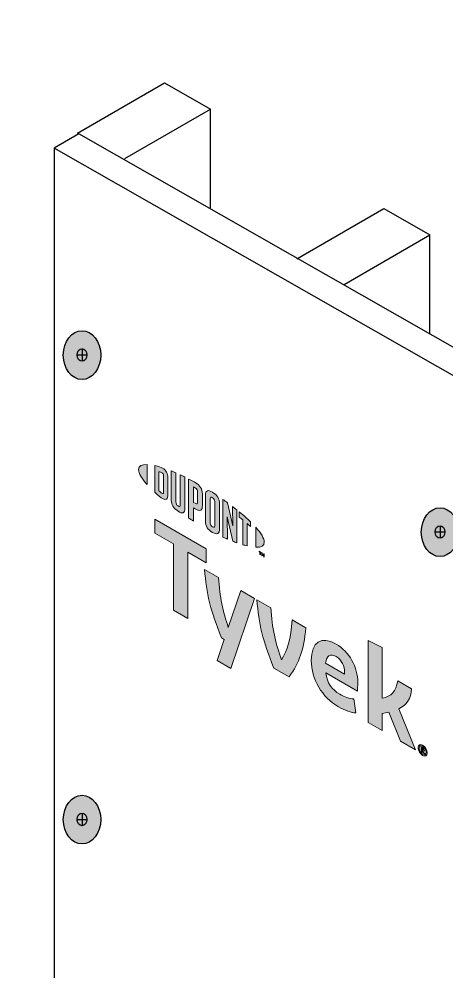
# Model space of a CAD drawing. Header units: inches. Extents: x -20.7 to 76.3, y -55.2 to 19.1.
# Drawn here: x -5.813 to -4.649, y 9.586 to 12.18 of the extents above; entities that cross this region are included whole.
import ezdxf

# ---------------------------------------------------------------- set-up
doc = ezdxf.new("R2010")
doc.units = ezdxf.units.IN
doc.header["$MEASUREMENT"] = 0
for name, color, linetype, lineweight in [('G-ANNO-TTLB', 7, 'Continuous', 0), ('LOGOS', 7, 'Continuous', 0), ('TYVEK', 7, 'Continuous', 0)]:
    doc.layers.add(name, color=color, linetype=linetype, lineweight=lineweight)

# ---------------------------------------------------------------- blocks, each defined once
blk = doc.blocks.new('Block_598')
at = {"layer": 'LOGOS', "true_color": 0x848484, "transparency": 33554687}
h = blk.add_hatch(color=252, dxfattribs=at)
h.dxf.hatch_style = 2
edge = h.paths.add_edge_path()
edge.add_spline(control_points=[(-5.4881, 10.9535), (-5.4881, 10.9435), (-5.4796, 10.9292), (-5.4648, 10.9126), (-5.4648, 10.9126), (-5.4648, 10.9673), (-5.4648, 10.9673), (-5.4796, 10.9679), (-5.4881, 10.9634), (-5.4881, 10.9535)], knot_values=[0, 0, 0, 0, 1, 1, 1, 2, 2, 2, 3, 3, 3, 3], degree=3, periodic=0)
h = blk.add_hatch(color=252, dxfattribs=at)
h.dxf.hatch_style = 2
edge = h.paths.add_edge_path()
edge.add_spline(control_points=[(-5.4203, 10.892), (-5.4203, 10.8878), (-5.4225, 10.8876), (-5.4251, 10.8892), (-5.4271, 10.8903), (-5.4303, 10.893), (-5.4329, 10.8953), (-5.4329, 10.8953), (-5.4329, 10.9477), (-5.4329, 10.9477), (-5.4303, 10.947), (-5.4271, 10.946), (-5.4251, 10.9448), (-5.4225, 10.9433), (-5.4203, 10.9406), (-5.4203, 10.9364), (-5.4203, 10.9364), (-5.4203, 10.892), (-5.4203, 10.892)], knot_values=[0, 0, 0, 0, 1, 1, 1, 2, 2, 2, 3, 3, 3, 4, 4, 4, 5, 5, 5, 6, 6, 6, 6], degree=3, periodic=0)
edge = h.paths.add_edge_path()
edge.add_spline(control_points=[(-5.4234, 10.9575), (-5.4275, 10.9599), (-5.4335, 10.9619), (-5.4443, 10.9643), (-5.4443, 10.9643), (-5.4443, 10.8918), (-5.4443, 10.8918), (-5.4348, 10.883), (-5.4275, 10.8769), (-5.4234, 10.8745), (-5.4138, 10.869), (-5.4085, 10.8726), (-5.4085, 10.8833), (-5.4085, 10.8833), (-5.4085, 10.9315), (-5.4085, 10.9315), (-5.4085, 10.9422), (-5.4138, 10.952), (-5.4234, 10.9575)], knot_values=[0, 0, 0, 0, 1, 1, 1, 2, 2, 2, 3, 3, 3, 4, 4, 4, 5, 5, 5, 6, 6, 6, 6], degree=3, periodic=0)
h = blk.add_hatch(color=252, dxfattribs=at)
h.dxf.hatch_style = 2
edge = h.paths.add_edge_path()
edge.add_spline(control_points=[(-5.3752, 10.8575), (-5.3752, 10.8533), (-5.3765, 10.8513), (-5.381, 10.8546), (-5.3855, 10.8578), (-5.3867, 10.8607), (-5.3867, 10.8657), (-5.3867, 10.8657), (-5.3867, 10.9446), (-5.3867, 10.9446), (-5.3897, 10.946), (-5.3964, 10.9488), (-5.3992, 10.95), (-5.3992, 10.95), (-5.3992, 10.8701), (-5.3992, 10.8701), (-5.3992, 10.8573), (-5.3938, 10.8492), (-5.381, 10.8402), (-5.3694, 10.8319), (-5.3622, 10.8345), (-5.3622, 10.8487), (-5.3622, 10.8487), (-5.3622, 10.9331), (-5.3622, 10.9331), (-5.3646, 10.9343), (-5.3726, 10.9382), (-5.3752, 10.9394), (-5.3752, 10.9394), (-5.3752, 10.8575), (-5.3752, 10.8575)], knot_values=[0, 0, 0, 0, 1, 1, 1, 2, 2, 2, 3, 3, 3, 4, 4, 4, 5, 5, 5, 6, 6, 6, 7, 7, 7, 8, 8, 8, 9, 9, 9, 10, 10, 10, 10], degree=3, periodic=0)
h = blk.add_hatch(color=252, dxfattribs=at)
h.dxf.hatch_style = 2
edge = h.paths.add_edge_path()
edge.add_spline(control_points=[(-5.3277, 10.8647), (-5.3277, 10.8602), (-5.3291, 10.8587), (-5.3344, 10.8617), (-5.3344, 10.8617), (-5.339, 10.8643), (-5.339, 10.8643), (-5.339, 10.8643), (-5.339, 10.9063), (-5.339, 10.9063), (-5.337, 10.9052), (-5.3359, 10.9046), (-5.3346, 10.9039), (-5.3289, 10.9006), (-5.3277, 10.8974), (-5.3277, 10.8928), (-5.3277, 10.8928), (-5.3277, 10.8647), (-5.3277, 10.8647)], knot_values=[0, 0, 0, 0, 1, 1, 1, 2, 2, 2, 3, 3, 3, 4, 4, 4, 5, 5, 5, 6, 6, 6, 6], degree=3, periodic=0)
edge = h.paths.add_edge_path()
edge.add_spline(control_points=[(-5.3339, 10.9183), (-5.3362, 10.9196), (-5.3444, 10.9241), (-5.352, 10.9279), (-5.352, 10.9279), (-5.352, 10.8216), (-5.352, 10.8216), (-5.3494, 10.82), (-5.3427, 10.8157), (-5.339, 10.8134), (-5.339, 10.8134), (-5.339, 10.8495), (-5.339, 10.8495), (-5.339, 10.8495), (-5.3339, 10.8466), (-5.3339, 10.8466), (-5.3202, 10.8388), (-5.3146, 10.8425), (-5.3146, 10.856), (-5.3146, 10.856), (-5.3146, 10.8873), (-5.3146, 10.8873), (-5.3146, 10.9006), (-5.3209, 10.9108), (-5.3339, 10.9183)], knot_values=[0, 0, 0, 0, 1, 1, 1, 2, 2, 2, 3, 3, 3, 4, 4, 4, 5, 5, 5, 6, 6, 6, 7, 7, 7, 8, 8, 8, 8], degree=3, periodic=0)
h = blk.add_hatch(color=252, dxfattribs=at)
h.dxf.hatch_style = 2
edge = h.paths.add_edge_path()
edge.add_spline(control_points=[(-5.2812, 10.8007), (-5.2812, 10.7965), (-5.2824, 10.7951), (-5.287, 10.7976), (-5.2918, 10.8002), (-5.2931, 10.8032), (-5.2931, 10.8076), (-5.2931, 10.8076), (-5.2931, 10.8739), (-5.2931, 10.8739), (-5.2931, 10.8782), (-5.2918, 10.8799), (-5.287, 10.877), (-5.2824, 10.8742), (-5.2812, 10.8712), (-5.2812, 10.867), (-5.2812, 10.867), (-5.2812, 10.8007), (-5.2812, 10.8007)], knot_values=[0, 0, 0, 0, 1, 1, 1, 2, 2, 2, 3, 3, 3, 4, 4, 4, 5, 5, 5, 6, 6, 6, 6], degree=3, periodic=0)
edge = h.paths.add_edge_path()
edge.add_spline(control_points=[(-5.287, 10.8918), (-5.2991, 10.8995), (-5.3063, 10.8975), (-5.3063, 10.8835), (-5.3063, 10.8835), (-5.3063, 10.814), (-5.3063, 10.814), (-5.3063, 10.7992), (-5.2998, 10.7894), (-5.287, 10.7827), (-5.2745, 10.7761), (-5.268, 10.7778), (-5.268, 10.7935), (-5.268, 10.7935), (-5.268, 10.8598), (-5.268, 10.8598), (-5.268, 10.8748), (-5.2739, 10.8836), (-5.287, 10.8918)], knot_values=[0, 0, 0, 0, 1, 1, 1, 2, 2, 2, 3, 3, 3, 4, 4, 4, 5, 5, 5, 6, 6, 6, 6], degree=3, periodic=0)
h = blk.add_hatch(color=252, dxfattribs=at)
h.dxf.hatch_style = 2
edge = h.paths.add_edge_path()
edge.add_spline(control_points=[(-5.2319, 10.8008), (-5.2319, 10.8008), (-5.2463, 10.8632), (-5.2463, 10.8632), (-5.2503, 10.866), (-5.255, 10.8694), (-5.2587, 10.8719), (-5.2587, 10.8719), (-5.2587, 10.7699), (-5.2587, 10.7699), (-5.2561, 10.7687), (-5.2495, 10.7657), (-5.2461, 10.7643), (-5.2461, 10.7643), (-5.2472, 10.825), (-5.2472, 10.825), (-5.2472, 10.825), (-5.2319, 10.7584), (-5.2319, 10.7584), (-5.2286, 10.7571), (-5.2239, 10.7553), (-5.2208, 10.7542), (-5.2208, 10.7542), (-5.2208, 10.8438), (-5.2208, 10.8438), (-5.224, 10.8464), (-5.2299, 10.851), (-5.2328, 10.8532), (-5.2328, 10.8532), (-5.2319, 10.8008), (-5.2319, 10.8008)], knot_values=[0, 0, 0, 0, 1, 1, 1, 2, 2, 2, 3, 3, 3, 4, 4, 4, 5, 5, 5, 6, 6, 6, 7, 7, 7, 8, 8, 8, 9, 9, 9, 10, 10, 10, 10], degree=3, periodic=0)
h = blk.add_hatch(color=252, dxfattribs=at)
h.dxf.hatch_style = 2
edge = h.paths.add_edge_path()
edge.add_spline(control_points=[(-5.2143, 10.8244), (-5.2111, 10.8219), (-5.2079, 10.8193), (-5.2048, 10.8168), (-5.2048, 10.8168), (-5.2048, 10.7489), (-5.2048, 10.7489), (-5.202, 10.7481), (-5.1967, 10.7466), (-5.1931, 10.7458), (-5.1931, 10.7458), (-5.1931, 10.8068), (-5.1931, 10.8068), (-5.1898, 10.8039), (-5.1866, 10.801), (-5.1836, 10.7984), (-5.1836, 10.7984), (-5.1836, 10.8115), (-5.1836, 10.8115), (-5.1929, 10.8205), (-5.2027, 10.8292), (-5.2143, 10.8386), (-5.2143, 10.8386), (-5.2143, 10.8244), (-5.2143, 10.8244)], knot_values=[0, 0, 0, 0, 1, 1, 1, 2, 2, 2, 3, 3, 3, 4, 4, 4, 5, 5, 5, 6, 6, 6, 7, 7, 7, 8, 8, 8, 8], degree=3, periodic=0)
h = blk.add_hatch(color=252, dxfattribs=at)
h.dxf.hatch_style = 2
edge = h.paths.add_edge_path()
edge.add_spline(control_points=[(-5.1463, 10.7562), (-5.1463, 10.7461), (-5.1548, 10.7417), (-5.1696, 10.7422), (-5.1696, 10.7422), (-5.1696, 10.7969), (-5.1696, 10.7969), (-5.1548, 10.7804), (-5.1463, 10.7661), (-5.1463, 10.7562)], knot_values=[0, 0, 0, 0, 1, 1, 1, 2, 2, 2, 3, 3, 3, 3], degree=3, periodic=0)
h = blk.add_hatch(color=252, dxfattribs=at)
h.dxf.hatch_style = 2
edge = h.paths.add_edge_path()
edge.add_spline(control_points=[(-5.1533, 10.7272), (-5.1533, 10.7272), (-5.1518, 10.7264), (-5.1518, 10.7264), (-5.1518, 10.7264), (-5.1498, 10.7215), (-5.1498, 10.7215), (-5.1498, 10.7215), (-5.1477, 10.724), (-5.1477, 10.724), (-5.1477, 10.724), (-5.1463, 10.7232), (-5.1463, 10.7232), (-5.1463, 10.7232), (-5.1463, 10.7153), (-5.1463, 10.7153), (-5.1463, 10.7153), (-5.1476, 10.7161), (-5.1476, 10.7161), (-5.1476, 10.7161), (-5.1476, 10.7217), (-5.1476, 10.7217), (-5.1476, 10.7217), (-5.1497, 10.7191), (-5.1497, 10.7191), (-5.1497, 10.7191), (-5.1499, 10.7192), (-5.1499, 10.7192), (-5.1499, 10.7192), (-5.152, 10.7242), (-5.152, 10.7242), (-5.152, 10.7242), (-5.152, 10.7186), (-5.152, 10.7186), (-5.152, 10.7186), (-5.1533, 10.7193), (-5.1533, 10.7193), (-5.1533, 10.7193), (-5.1533, 10.7272), (-5.1533, 10.7272)], knot_values=[0, 0, 0, 0, 1, 1, 1, 2, 2, 2, 3, 3, 3, 4, 4, 4, 5, 5, 5, 6, 6, 6, 7, 7, 7, 8, 8, 8, 9, 9, 9, 10, 10, 10, 11, 11, 11, 12, 12, 12, 13, 13, 13, 13], degree=3, periodic=0)
edge = h.paths.add_edge_path()
edge.add_spline(control_points=[(-5.1582, 10.7287), (-5.1582, 10.7287), (-5.1603, 10.7299), (-5.1603, 10.7299), (-5.1603, 10.7299), (-5.1603, 10.7313), (-5.1603, 10.7313), (-5.1603, 10.7313), (-5.1547, 10.7281), (-5.1547, 10.7281), (-5.1547, 10.7281), (-5.1547, 10.7267), (-5.1547, 10.7267), (-5.1547, 10.7267), (-5.1568, 10.7279), (-5.1568, 10.7279), (-5.1568, 10.7279), (-5.1568, 10.7214), (-5.1568, 10.7214), (-5.1568, 10.7214), (-5.1582, 10.7222), (-5.1582, 10.7222), (-5.1582, 10.7222), (-5.1582, 10.7287), (-5.1582, 10.7287)], knot_values=[0, 0, 0, 0, 1, 1, 1, 2, 2, 2, 3, 3, 3, 4, 4, 4, 5, 5, 5, 6, 6, 6, 7, 7, 7, 8, 8, 8, 8], degree=3, periodic=0)
at = {"layer": 'LOGOS'}
for points, knots in [([(-5.4881, 10.9535), (-5.4881, 10.9435), (-5.4796, 10.9292), (-5.4648, 10.9126), (-5.4648, 10.9126), (-5.4648, 10.9673), (-5.4648, 10.9673), (-5.4796, 10.9679), (-5.4881, 10.9634), (-5.4881, 10.9535)], [0, 0, 0, 0, 1, 1, 1, 2, 2, 2, 3, 3, 3, 3]), ([(-5.4234, 10.9575), (-5.4275, 10.9599), (-5.4335, 10.9619), (-5.4443, 10.9643), (-5.4443, 10.9643), (-5.4443, 10.8918), (-5.4443, 10.8918), (-5.4348, 10.883), (-5.4275, 10.8769), (-5.4234, 10.8745), (-5.4138, 10.869), (-5.4085, 10.8726), (-5.4085, 10.8833), (-5.4085, 10.8833), (-5.4085, 10.9315), (-5.4085, 10.9315), (-5.4085, 10.9422), (-5.4138, 10.952), (-5.4234, 10.9575)], [0, 0, 0, 0, 1, 1, 1, 2, 2, 2, 3, 3, 3, 4, 4, 4, 5, 5, 5, 6, 6, 6, 6]), ([(-5.4203, 10.892), (-5.4203, 10.8878), (-5.4225, 10.8876), (-5.4251, 10.8892), (-5.4271, 10.8903), (-5.4303, 10.893), (-5.4329, 10.8953), (-5.4329, 10.8953), (-5.4329, 10.9477), (-5.4329, 10.9477), (-5.4303, 10.947), (-5.4271, 10.946), (-5.4251, 10.9448), (-5.4225, 10.9433), (-5.4203, 10.9406), (-5.4203, 10.9364), (-5.4203, 10.9364), (-5.4203, 10.892), (-5.4203, 10.892)], [0, 0, 0, 0, 1, 1, 1, 2, 2, 2, 3, 3, 3, 4, 4, 4, 5, 5, 5, 6, 6, 6, 6]), ([(-5.3752, 10.8575), (-5.3752, 10.8533), (-5.3765, 10.8513), (-5.381, 10.8546), (-5.3855, 10.8578), (-5.3867, 10.8607), (-5.3867, 10.8657), (-5.3867, 10.8657), (-5.3867, 10.9446), (-5.3867, 10.9446), (-5.3897, 10.946), (-5.3964, 10.9488), (-5.3992, 10.95), (-5.3992, 10.95), (-5.3992, 10.8701), (-5.3992, 10.8701), (-5.3992, 10.8573), (-5.3938, 10.8492), (-5.381, 10.8402), (-5.3694, 10.8319), (-5.3622, 10.8345), (-5.3622, 10.8487), (-5.3622, 10.8487), (-5.3622, 10.9331), (-5.3622, 10.9331), (-5.3646, 10.9343), (-5.3726, 10.9382), (-5.3752, 10.9394), (-5.3752, 10.9394), (-5.3752, 10.8575), (-5.3752, 10.8575)], [0, 0, 0, 0, 1, 1, 1, 2, 2, 2, 3, 3, 3, 4, 4, 4, 5, 5, 5, 6, 6, 6, 7, 7, 7, 8, 8, 8, 9, 9, 9, 10, 10, 10, 10]), ([(-5.3339, 10.9183), (-5.3362, 10.9196), (-5.3444, 10.9241), (-5.352, 10.9279), (-5.352, 10.9279), (-5.352, 10.8216), (-5.352, 10.8216), (-5.3494, 10.82), (-5.3427, 10.8157), (-5.339, 10.8134), (-5.339, 10.8134), (-5.339, 10.8495), (-5.339, 10.8495), (-5.339, 10.8495), (-5.3339, 10.8466), (-5.3339, 10.8466), (-5.3202, 10.8388), (-5.3146, 10.8425), (-5.3146, 10.856), (-5.3146, 10.856), (-5.3146, 10.8873), (-5.3146, 10.8873), (-5.3146, 10.9006), (-5.3209, 10.9108), (-5.3339, 10.9183)], [0, 0, 0, 0, 1, 1, 1, 2, 2, 2, 3, 3, 3, 4, 4, 4, 5, 5, 5, 6, 6, 6, 7, 7, 7, 8, 8, 8, 8]), ([(-5.3277, 10.8647), (-5.3277, 10.8602), (-5.3291, 10.8587), (-5.3344, 10.8617), (-5.3344, 10.8617), (-5.339, 10.8643), (-5.339, 10.8643), (-5.339, 10.8643), (-5.339, 10.9063), (-5.339, 10.9063), (-5.337, 10.9052), (-5.3359, 10.9046), (-5.3346, 10.9039), (-5.3289, 10.9006), (-5.3277, 10.8974), (-5.3277, 10.8928), (-5.3277, 10.8928), (-5.3277, 10.8647), (-5.3277, 10.8647)], [0, 0, 0, 0, 1, 1, 1, 2, 2, 2, 3, 3, 3, 4, 4, 4, 5, 5, 5, 6, 6, 6, 6]), ([(-5.287, 10.8918), (-5.2991, 10.8995), (-5.3063, 10.8975), (-5.3063, 10.8835), (-5.3063, 10.8835), (-5.3063, 10.814), (-5.3063, 10.814), (-5.3063, 10.7992), (-5.2998, 10.7894), (-5.287, 10.7827), (-5.2745, 10.7761), (-5.268, 10.7778), (-5.268, 10.7935), (-5.268, 10.7935), (-5.268, 10.8598), (-5.268, 10.8598), (-5.268, 10.8748), (-5.2739, 10.8836), (-5.287, 10.8918)], [0, 0, 0, 0, 1, 1, 1, 2, 2, 2, 3, 3, 3, 4, 4, 4, 5, 5, 5, 6, 6, 6, 6]), ([(-5.2812, 10.8007), (-5.2812, 10.7965), (-5.2824, 10.7951), (-5.287, 10.7976), (-5.2918, 10.8002), (-5.2931, 10.8032), (-5.2931, 10.8076), (-5.2931, 10.8076), (-5.2931, 10.8739), (-5.2931, 10.8739), (-5.2931, 10.8782), (-5.2918, 10.8799), (-5.287, 10.877), (-5.2824, 10.8742), (-5.2812, 10.8712), (-5.2812, 10.867), (-5.2812, 10.867), (-5.2812, 10.8007), (-5.2812, 10.8007)], [0, 0, 0, 0, 1, 1, 1, 2, 2, 2, 3, 3, 3, 4, 4, 4, 5, 5, 5, 6, 6, 6, 6]), ([(-5.2319, 10.8008), (-5.2319, 10.8008), (-5.2463, 10.8632), (-5.2463, 10.8632), (-5.2503, 10.866), (-5.255, 10.8694), (-5.2587, 10.8719), (-5.2587, 10.8719), (-5.2587, 10.7699), (-5.2587, 10.7699), (-5.2561, 10.7687), (-5.2495, 10.7657), (-5.2461, 10.7643), (-5.2461, 10.7643), (-5.2472, 10.825), (-5.2472, 10.825), (-5.2472, 10.825), (-5.2319, 10.7584), (-5.2319, 10.7584), (-5.2286, 10.7571), (-5.2239, 10.7553), (-5.2208, 10.7542), (-5.2208, 10.7542), (-5.2208, 10.8438), (-5.2208, 10.8438), (-5.224, 10.8464), (-5.2299, 10.851), (-5.2328, 10.8532), (-5.2328, 10.8532), (-5.2319, 10.8008), (-5.2319, 10.8008)], [0, 0, 0, 0, 1, 1, 1, 2, 2, 2, 3, 3, 3, 4, 4, 4, 5, 5, 5, 6, 6, 6, 7, 7, 7, 8, 8, 8, 9, 9, 9, 10, 10, 10, 10]), ([(-5.2143, 10.8244), (-5.2111, 10.8219), (-5.2079, 10.8193), (-5.2048, 10.8168), (-5.2048, 10.8168), (-5.2048, 10.7489), (-5.2048, 10.7489), (-5.202, 10.7481), (-5.1967, 10.7466), (-5.1931, 10.7458), (-5.1931, 10.7458), (-5.1931, 10.8068), (-5.1931, 10.8068), (-5.1898, 10.8039), (-5.1866, 10.801), (-5.1836, 10.7984), (-5.1836, 10.7984), (-5.1836, 10.8115), (-5.1836, 10.8115), (-5.1929, 10.8205), (-5.2027, 10.8292), (-5.2143, 10.8386), (-5.2143, 10.8386), (-5.2143, 10.8244), (-5.2143, 10.8244)], [0, 0, 0, 0, 1, 1, 1, 2, 2, 2, 3, 3, 3, 4, 4, 4, 5, 5, 5, 6, 6, 6, 7, 7, 7, 8, 8, 8, 8]), ([(-5.1463, 10.7562), (-5.1463, 10.7461), (-5.1548, 10.7417), (-5.1696, 10.7422), (-5.1696, 10.7422), (-5.1696, 10.7969), (-5.1696, 10.7969), (-5.1548, 10.7804), (-5.1463, 10.7661), (-5.1463, 10.7562)], [0, 0, 0, 0, 1, 1, 1, 2, 2, 2, 3, 3, 3, 3]), ([(-5.1582, 10.7287), (-5.1582, 10.7287), (-5.1603, 10.7299), (-5.1603, 10.7299), (-5.1603, 10.7299), (-5.1603, 10.7313), (-5.1603, 10.7313), (-5.1603, 10.7313), (-5.1547, 10.7281), (-5.1547, 10.7281), (-5.1547, 10.7281), (-5.1547, 10.7267), (-5.1547, 10.7267), (-5.1547, 10.7267), (-5.1568, 10.7279), (-5.1568, 10.7279), (-5.1568, 10.7279), (-5.1568, 10.7214), (-5.1568, 10.7214), (-5.1568, 10.7214), (-5.1582, 10.7222), (-5.1582, 10.7222), (-5.1582, 10.7222), (-5.1582, 10.7287), (-5.1582, 10.7287)], [0, 0, 0, 0, 1, 1, 1, 2, 2, 2, 3, 3, 3, 4, 4, 4, 5, 5, 5, 6, 6, 6, 7, 7, 7, 8, 8, 8, 8]), ([(-5.1533, 10.7272), (-5.1533, 10.7272), (-5.1518, 10.7264), (-5.1518, 10.7264), (-5.1518, 10.7264), (-5.1498, 10.7215), (-5.1498, 10.7215), (-5.1498, 10.7215), (-5.1477, 10.724), (-5.1477, 10.724), (-5.1477, 10.724), (-5.1463, 10.7232), (-5.1463, 10.7232), (-5.1463, 10.7232), (-5.1463, 10.7153), (-5.1463, 10.7153), (-5.1463, 10.7153), (-5.1476, 10.7161), (-5.1476, 10.7161), (-5.1476, 10.7161), (-5.1476, 10.7217), (-5.1476, 10.7217), (-5.1476, 10.7217), (-5.1497, 10.7191), (-5.1497, 10.7191), (-5.1497, 10.7191), (-5.1499, 10.7192), (-5.1499, 10.7192), (-5.1499, 10.7192), (-5.152, 10.7242), (-5.152, 10.7242), (-5.152, 10.7242), (-5.152, 10.7186), (-5.152, 10.7186), (-5.152, 10.7186), (-5.1533, 10.7193), (-5.1533, 10.7193), (-5.1533, 10.7193), (-5.1533, 10.7272), (-5.1533, 10.7272)], [0, 0, 0, 0, 1, 1, 1, 2, 2, 2, 3, 3, 3, 4, 4, 4, 5, 5, 5, 6, 6, 6, 7, 7, 7, 8, 8, 8, 9, 9, 9, 10, 10, 10, 11, 11, 11, 12, 12, 12, 13, 13, 13, 13])]:
    blk.add_open_spline(points, degree=3, knots=knots, dxfattribs=at)
blk = doc.blocks.new('Block_602')
at = {"layer": 'LOGOS', "true_color": 0x848484, "transparency": 33554687}
h = blk.add_hatch(color=252, dxfattribs=at)
h.dxf.hatch_style = 2
h.paths.add_polyline_path([(-5.304, 10.7377), (-5.4443, 10.8187), (-5.4443, 10.7806), (-5.3936, 10.7514), (-5.3936, 10.5709), (-5.3546, 10.5484), (-5.3546, 10.7289), (-5.304, 10.6996)])
h = blk.add_hatch(color=252, dxfattribs=at)
h.dxf.hatch_style = 2
edge = h.paths.add_edge_path()
edge.add_spline(control_points=[(-5.0708, 10.5441), (-5.0732, 10.4921), (-5.0836, 10.4619), (-5.0996, 10.4358), (-5.1152, 10.4801), (-5.1253, 10.5221), (-5.1283, 10.5773), (-5.1283, 10.5773), (-5.1661, 10.5991), (-5.1661, 10.5991), (-5.162, 10.534), (-5.1498, 10.4866), (-5.1204, 10.4131), (-5.1204, 10.4131), (-5.0787, 10.3891), (-5.0787, 10.3891), (-5.0503, 10.4292), (-5.0386, 10.4628), (-5.0332, 10.5224), (-5.0332, 10.5224), (-5.0708, 10.5441), (-5.0708, 10.5441)], knot_values=[0, 0, 0, 0, 1, 1, 1, 2, 2, 2, 3, 3, 3, 4, 4, 4, 5, 5, 5, 6, 6, 6, 7, 7, 7, 7], degree=3, periodic=0)
h = blk.add_hatch(color=252, dxfattribs=at)
h.dxf.hatch_style = 2
edge = h.paths.add_edge_path()
edge.add_spline(control_points=[(-4.9795, 10.4268), (-4.9795, 10.4268), (-4.9278, 10.3969), (-4.9278, 10.3969), (-4.9278, 10.3969), (-4.9278, 10.4006), (-4.9278, 10.4006), (-4.9278, 10.4181), (-4.9359, 10.4356), (-4.9509, 10.4443), (-4.9667, 10.4534), (-4.9771, 10.4466), (-4.9795, 10.4268)], knot_values=[0, 0, 0, 0, 1, 1, 1, 2, 2, 2, 3, 3, 3, 4, 4, 4, 4], degree=3, periodic=0)
edge = h.paths.add_edge_path()
edge.add_spline(control_points=[(-4.897, 10.291), (-4.909, 10.2917), (-4.9267, 10.2976), (-4.9447, 10.308), (-4.9885, 10.3333), (-5.0185, 10.3824), (-5.0185, 10.4343), (-5.0185, 10.4839), (-4.991, 10.5018), (-4.9509, 10.4786), (-4.9152, 10.458), (-4.8918, 10.4155), (-4.8918, 10.3736), (-4.8918, 10.3643), (-4.8924, 10.3564), (-4.8929, 10.3505), (-4.8929, 10.3505), (-4.979, 10.4002), (-4.979, 10.4002), (-4.9754, 10.3732), (-4.9626, 10.3546), (-4.9408, 10.342), (-4.9275, 10.3343), (-4.9147, 10.3303), (-4.903, 10.3292), (-4.903, 10.3292), (-4.897, 10.291), (-4.897, 10.291)], knot_values=[0, 0, 0, 0, 1, 1, 1, 2, 2, 2, 3, 3, 3, 4, 4, 4, 5, 5, 5, 6, 6, 6, 7, 7, 7, 8, 8, 8, 9, 9, 9, 9], degree=3, periodic=0)
h = blk.add_hatch(color=252, dxfattribs=at)
h.dxf.hatch_style = 2
edge = h.paths.add_edge_path()
edge.add_spline(control_points=[(-4.7804, 10.3021), (-4.7804, 10.3021), (-4.7352, 10.1908), (-4.7352, 10.1908), (-4.7352, 10.1908), (-4.776, 10.2143), (-4.776, 10.2143), (-4.776, 10.2143), (-4.8074, 10.2933), (-4.8074, 10.2933), (-4.8131, 10.2919), (-4.8191, 10.2907), (-4.8256, 10.2898), (-4.8256, 10.2898), (-4.8256, 10.243), (-4.8256, 10.243), (-4.8256, 10.243), (-4.8632, 10.2647), (-4.8632, 10.2647), (-4.8632, 10.2647), (-4.8632, 10.4886), (-4.8632, 10.4886), (-4.8632, 10.4886), (-4.8256, 10.4691), (-4.8256, 10.4691), (-4.8256, 10.4691), (-4.8256, 10.3313), (-4.8256, 10.3313), (-4.8, 10.3356), (-4.7875, 10.3502), (-4.7831, 10.378), (-4.7831, 10.378), (-4.7458, 10.3565), (-4.7458, 10.3565), (-4.7466, 10.3301), (-4.7586, 10.313), (-4.7804, 10.3021)], knot_values=[0, 0, 0, 0, 1, 1, 1, 2, 2, 2, 3, 3, 3, 4, 4, 4, 5, 5, 5, 6, 6, 6, 7, 7, 7, 8, 8, 8, 9, 9, 9, 10, 10, 10, 11, 11, 11, 12, 12, 12, 12], degree=3, periodic=0)
at = {"layer": 'LOGOS'}
blk.add_lwpolyline([(-5.304, 10.7377), (-5.4443, 10.8187), (-5.4443, 10.7806), (-5.3936, 10.7514), (-5.3936, 10.5709), (-5.3546, 10.5484), (-5.3546, 10.7289), (-5.304, 10.6996)], close=True, dxfattribs=at)
for points, knots in [([(-5.0708, 10.5441), (-5.0732, 10.4921), (-5.0836, 10.4619), (-5.0996, 10.4358), (-5.1152, 10.4801), (-5.1253, 10.5221), (-5.1283, 10.5773), (-5.1283, 10.5773), (-5.1661, 10.5991), (-5.1661, 10.5991), (-5.162, 10.534), (-5.1498, 10.4866), (-5.1204, 10.4131), (-5.1204, 10.4131), (-5.0787, 10.3891), (-5.0787, 10.3891), (-5.0503, 10.4292), (-5.0386, 10.4628), (-5.0332, 10.5224), (-5.0332, 10.5224), (-5.0708, 10.5441), (-5.0708, 10.5441)], [0, 0, 0, 0, 1, 1, 1, 2, 2, 2, 3, 3, 3, 4, 4, 4, 5, 5, 5, 6, 6, 6, 7, 7, 7, 7]), ([(-4.897, 10.291), (-4.909, 10.2917), (-4.9267, 10.2976), (-4.9447, 10.308), (-4.9885, 10.3333), (-5.0185, 10.3824), (-5.0185, 10.4343), (-5.0185, 10.4839), (-4.991, 10.5018), (-4.9509, 10.4786), (-4.9152, 10.458), (-4.8918, 10.4155), (-4.8918, 10.3736), (-4.8918, 10.3643), (-4.8924, 10.3564), (-4.8929, 10.3505), (-4.8929, 10.3505), (-4.979, 10.4002), (-4.979, 10.4002), (-4.9754, 10.3732), (-4.9626, 10.3546), (-4.9408, 10.342), (-4.9275, 10.3343), (-4.9147, 10.3303), (-4.903, 10.3292), (-4.903, 10.3292), (-4.897, 10.291), (-4.897, 10.291)], [0, 0, 0, 0, 1, 1, 1, 2, 2, 2, 3, 3, 3, 4, 4, 4, 5, 5, 5, 6, 6, 6, 7, 7, 7, 8, 8, 8, 9, 9, 9, 9]), ([(-4.7804, 10.3021), (-4.7804, 10.3021), (-4.7352, 10.1908), (-4.7352, 10.1908), (-4.7352, 10.1908), (-4.776, 10.2143), (-4.776, 10.2143), (-4.776, 10.2143), (-4.8074, 10.2933), (-4.8074, 10.2933), (-4.8131, 10.2919), (-4.8191, 10.2907), (-4.8256, 10.2898), (-4.8256, 10.2898), (-4.8256, 10.243), (-4.8256, 10.243), (-4.8256, 10.243), (-4.8632, 10.2647), (-4.8632, 10.2647), (-4.8632, 10.2647), (-4.8632, 10.4886), (-4.8632, 10.4886), (-4.8632, 10.4886), (-4.8256, 10.4691), (-4.8256, 10.4691), (-4.8256, 10.4691), (-4.8256, 10.3313), (-4.8256, 10.3313), (-4.8, 10.3356), (-4.7875, 10.3502), (-4.7831, 10.378), (-4.7831, 10.378), (-4.7458, 10.3565), (-4.7458, 10.3565), (-4.7466, 10.3301), (-4.7586, 10.313), (-4.7804, 10.3021)], [0, 0, 0, 0, 1, 1, 1, 2, 2, 2, 3, 3, 3, 4, 4, 4, 5, 5, 5, 6, 6, 6, 7, 7, 7, 8, 8, 8, 9, 9, 9, 10, 10, 10, 11, 11, 11, 12, 12, 12, 12]), ([(-4.9795, 10.4268), (-4.9795, 10.4268), (-4.9278, 10.3969), (-4.9278, 10.3969), (-4.9278, 10.3969), (-4.9278, 10.4006), (-4.9278, 10.4006), (-4.9278, 10.4181), (-4.9359, 10.4356), (-4.9509, 10.4443), (-4.9667, 10.4534), (-4.9771, 10.4466), (-4.9795, 10.4268)], [0, 0, 0, 0, 1, 1, 1, 2, 2, 2, 3, 3, 3, 4, 4, 4, 4])]:
    blk.add_open_spline(points, degree=3, knots=knots, dxfattribs=at)
blk = doc.blocks.new('Block_601')
at = {"layer": 'LOGOS', "true_color": 0x848484, "transparency": 33554687}
h = blk.add_hatch(color=252, dxfattribs=at)
h.dxf.hatch_style = 2
edge = h.paths.add_edge_path()
edge.add_spline(control_points=[(-5.2104, 10.6247), (-5.2104, 10.6247), (-5.2441, 10.5241), (-5.2441, 10.5241), (-5.2585, 10.5661), (-5.2678, 10.6069), (-5.2707, 10.6595), (-5.2707, 10.6595), (-5.3085, 10.6814), (-5.3085, 10.6814), (-5.3044, 10.6162), (-5.2922, 10.5689), (-5.2628, 10.4954), (-5.2628, 10.4954), (-5.2552, 10.491), (-5.2552, 10.491), (-5.2552, 10.491), (-5.2745, 10.4335), (-5.2745, 10.4335), (-5.2745, 10.4335), (-5.2369, 10.4118), (-5.2369, 10.4118), (-5.2369, 10.4118), (-5.1728, 10.603), (-5.1728, 10.603), (-5.1728, 10.603), (-5.2104, 10.6247), (-5.2104, 10.6247)], knot_values=[0, 0, 0, 0, 1, 1, 1, 2, 2, 2, 3, 3, 3, 4, 4, 4, 5, 5, 5, 6, 6, 6, 7, 7, 7, 8, 8, 8, 9, 9, 9, 9], degree=3, periodic=0)
at = {"layer": 'LOGOS'}
blk.add_open_spline([(-5.2104, 10.6247), (-5.2104, 10.6247), (-5.2441, 10.5241), (-5.2441, 10.5241), (-5.2585, 10.5661), (-5.2678, 10.6069), (-5.2707, 10.6595), (-5.2707, 10.6595), (-5.3085, 10.6814), (-5.3085, 10.6814), (-5.3044, 10.6162), (-5.2922, 10.5689), (-5.2628, 10.4954), (-5.2628, 10.4954), (-5.2552, 10.491), (-5.2552, 10.491), (-5.2552, 10.491), (-5.2745, 10.4335), (-5.2745, 10.4335), (-5.2745, 10.4335), (-5.2369, 10.4118), (-5.2369, 10.4118), (-5.2369, 10.4118), (-5.1728, 10.603), (-5.1728, 10.603), (-5.1728, 10.603), (-5.2104, 10.6247), (-5.2104, 10.6247)], degree=3, knots=[0, 0, 0, 0, 1, 1, 1, 2, 2, 2, 3, 3, 3, 4, 4, 4, 5, 5, 5, 6, 6, 6, 7, 7, 7, 8, 8, 8, 9, 9, 9, 9], dxfattribs=at)
blk.add_blockref('Block_602', (0, 0), dxfattribs=at)
blk = doc.blocks.new('Block_603')
at = {"layer": 'LOGOS', "true_color": 0x848484, "transparency": 33554687}
h = blk.add_hatch(color=252, dxfattribs=at)
h.dxf.hatch_style = 2
edge = h.paths.add_edge_path()
edge.add_spline(control_points=[(-4.7171, 10.1951), (-4.7171, 10.1951), (-4.7171, 10.191), (-4.7171, 10.191), (-4.7171, 10.191), (-4.7156, 10.1901), (-4.7156, 10.1901), (-4.7141, 10.1892), (-4.7133, 10.1892), (-4.7133, 10.1908), (-4.7133, 10.1923), (-4.7141, 10.1933), (-4.7156, 10.1942), (-4.7156, 10.1942), (-4.7171, 10.1951), (-4.7171, 10.1951)], knot_values=[0, 0, 0, 0, 1, 1, 1, 2, 2, 2, 3, 3, 3, 4, 4, 4, 5, 5, 5, 5], degree=3, periodic=0)
edge = h.paths.add_edge_path()
edge.add_spline(control_points=[(-4.7198, 10.1992), (-4.7198, 10.1992), (-4.7156, 10.1968), (-4.7156, 10.1968), (-4.7123, 10.1949), (-4.7107, 10.1922), (-4.7107, 10.1893), (-4.7107, 10.1873), (-4.7115, 10.1863), (-4.7131, 10.1865), (-4.7123, 10.1843), (-4.7112, 10.1819), (-4.7098, 10.1793), (-4.7098, 10.1793), (-4.713, 10.1811), (-4.713, 10.1811), (-4.7142, 10.1835), (-4.715, 10.1855), (-4.7157, 10.1876), (-4.7157, 10.1876), (-4.7171, 10.1884), (-4.7171, 10.1884), (-4.7171, 10.1884), (-4.7171, 10.1835), (-4.7171, 10.1835), (-4.7171, 10.1835), (-4.7198, 10.1851), (-4.7198, 10.1851), (-4.7198, 10.1851), (-4.7198, 10.1992), (-4.7198, 10.1992)], knot_values=[0, 0, 0, 0, 1, 1, 1, 2, 2, 2, 3, 3, 3, 4, 4, 4, 5, 5, 5, 6, 6, 6, 7, 7, 7, 8, 8, 8, 9, 9, 9, 10, 10, 10, 10], degree=3, periodic=0)
edge = h.paths.add_edge_path()
edge.add_spline(control_points=[(-4.7154, 10.2003), (-4.7214, 10.2037), (-4.7247, 10.2018), (-4.7247, 10.1947), (-4.7247, 10.1876), (-4.7214, 10.1818), (-4.7154, 10.1784), (-4.7095, 10.175), (-4.7061, 10.1769), (-4.7061, 10.184), (-4.7061, 10.191), (-4.7095, 10.1969), (-4.7154, 10.2003)], knot_values=[0, 0, 0, 0, 1, 1, 1, 2, 2, 2, 3, 3, 3, 4, 4, 4, 4], degree=3, periodic=0)
edge = h.paths.add_edge_path()
edge.add_spline(control_points=[(-4.7154, 10.2031), (-4.7081, 10.1989), (-4.7033, 10.1908), (-4.7033, 10.1823), (-4.7033, 10.1739), (-4.7082, 10.1714), (-4.7154, 10.1756), (-4.7228, 10.1799), (-4.7276, 10.1879), (-4.7276, 10.1963), (-4.7276, 10.2048), (-4.7228, 10.2074), (-4.7154, 10.2031)], knot_values=[0, 0, 0, 0, 1, 1, 1, 2, 2, 2, 3, 3, 3, 4, 4, 4, 4], degree=3, periodic=0)
at = {"layer": 'LOGOS'}
for points, knots in [([(-4.7154, 10.2031), (-4.7081, 10.1989), (-4.7033, 10.1908), (-4.7033, 10.1823), (-4.7033, 10.1739), (-4.7082, 10.1714), (-4.7154, 10.1756), (-4.7228, 10.1799), (-4.7276, 10.1879), (-4.7276, 10.1963), (-4.7276, 10.2048), (-4.7228, 10.2074), (-4.7154, 10.2031)], [0, 0, 0, 0, 1, 1, 1, 2, 2, 2, 3, 3, 3, 4, 4, 4, 4]), ([(-4.7154, 10.2003), (-4.7214, 10.2037), (-4.7247, 10.2018), (-4.7247, 10.1947), (-4.7247, 10.1876), (-4.7214, 10.1818), (-4.7154, 10.1784), (-4.7095, 10.175), (-4.7061, 10.1769), (-4.7061, 10.184), (-4.7061, 10.191), (-4.7095, 10.1969), (-4.7154, 10.2003)], [0, 0, 0, 0, 1, 1, 1, 2, 2, 2, 3, 3, 3, 4, 4, 4, 4]), ([(-4.7198, 10.1992), (-4.7198, 10.1992), (-4.7156, 10.1968), (-4.7156, 10.1968), (-4.7123, 10.1949), (-4.7107, 10.1922), (-4.7107, 10.1893), (-4.7107, 10.1873), (-4.7115, 10.1863), (-4.7131, 10.1865), (-4.7123, 10.1843), (-4.7112, 10.1819), (-4.7098, 10.1793), (-4.7098, 10.1793), (-4.713, 10.1811), (-4.713, 10.1811), (-4.7142, 10.1835), (-4.715, 10.1855), (-4.7157, 10.1876), (-4.7157, 10.1876), (-4.7171, 10.1884), (-4.7171, 10.1884), (-4.7171, 10.1884), (-4.7171, 10.1835), (-4.7171, 10.1835), (-4.7171, 10.1835), (-4.7198, 10.1851), (-4.7198, 10.1851), (-4.7198, 10.1851), (-4.7198, 10.1992), (-4.7198, 10.1992)], [0, 0, 0, 0, 1, 1, 1, 2, 2, 2, 3, 3, 3, 4, 4, 4, 5, 5, 5, 6, 6, 6, 7, 7, 7, 8, 8, 8, 9, 9, 9, 10, 10, 10, 10]), ([(-4.7171, 10.1951), (-4.7171, 10.1951), (-4.7171, 10.191), (-4.7171, 10.191), (-4.7171, 10.191), (-4.7156, 10.1901), (-4.7156, 10.1901), (-4.7141, 10.1892), (-4.7133, 10.1892), (-4.7133, 10.1908), (-4.7133, 10.1923), (-4.7141, 10.1933), (-4.7156, 10.1942), (-4.7156, 10.1942), (-4.7171, 10.1951), (-4.7171, 10.1951)], [0, 0, 0, 0, 1, 1, 1, 2, 2, 2, 3, 3, 3, 4, 4, 4, 5, 5, 5, 5])]:
    blk.add_open_spline(points, degree=3, knots=knots, dxfattribs=at)
blk = doc.blocks.new('Block_600')
at = {"layer": 'LOGOS'}
for name in ['Block_601', 'Block_603']:
    blk.add_blockref(name, (0, 0), dxfattribs=at)
blk = doc.blocks.new('Block_599')
at = {"layer": 'LOGOS'}
blk.add_blockref('Block_600', (0, 0), dxfattribs=at)
blk = doc.blocks.new('Block_597')
at = {"layer": 'LOGOS'}
for name in ['Block_598', 'Block_599']:
    blk.add_blockref(name, (0, 0), dxfattribs=at)

msp = doc.modelspace()

# ---------------------------------------------------------------- hatches: boundary and pattern name
at = {"layer": 'G-ANNO-TTLB', "true_color": 0xff00ff, "transparency": 33554687}
h = msp.add_hatch(color=6, dxfattribs=at)
edge = h.paths.add_edge_path()
edge.add_spline(control_points=[(20.0342, -15.1346), (20.0342, -15.1346), (-20.6658, -15.1346), (-20.6658, -15.1346), (-20.6658, -15.1346), (-20.6658, 19.0008), (-20.6658, 19.0008), (-20.6658, 19.0008), (20.0342, 19.0008), (20.0342, 19.0008), (20.0342, 19.0008), (20.0342, -15.1346), (20.0342, -15.1346)], knot_values=[0, 0, 0, 0, 1, 1, 1, 2, 2, 2, 3, 3, 3, 4, 4, 4, 4], degree=3, periodic=0)
edge = h.paths.add_edge_path()
edge.add_spline(control_points=[(-20.5408, 18.8757), (-20.5408, 18.8757), (-20.5408, -15.0095), (-20.5408, -15.0095), (-20.5408, -15.0095), (19.9092, -15.0095), (19.9092, -15.0095), (19.9092, -15.0095), (19.9092, 18.8757), (19.9092, 18.8757), (19.9092, 18.8757), (-20.5408, 18.8757), (-20.5408, 18.8757)], knot_values=[0, 0, 0, 0, 1, 1, 1, 2, 2, 2, 3, 3, 3, 4, 4, 4, 4], degree=3, periodic=0)
edge.add_line((-20.5408, 18.8757), (-20.5408, 18.8757))
at = {"layer": 'TYVEK', "true_color": 0x003b71, "transparency": 33554687}
h = msp.add_hatch(color=156, dxfattribs=at)
h.dxf.hatch_style = 2
edge = h.paths.add_edge_path()
edge.add_ellipse((-5.6422, 11.2652), major_axis=(0, 0.0664), ratio=0.766948, start_angle=0, end_angle=360)
h = msp.add_hatch(color=156, dxfattribs=at)
h.dxf.hatch_style = 2
edge = h.paths.add_edge_path()
edge.add_ellipse((-4.6681, 10.7832), major_axis=(0, 0.0664), ratio=0.766948, start_angle=0, end_angle=360)
h = msp.add_hatch(color=156, dxfattribs=at)
h.dxf.hatch_style = 2
edge = h.paths.add_edge_path()
edge.add_ellipse((-5.6422, 10.0007), major_axis=(0, 0.0664), ratio=0.766948, start_angle=0, end_angle=360)

# ---------------------------------------------------------------- linework, layer by layer
at = {"layer": 'G-ANNO-TTLB'}
for points in [[(20.0342, -15.1346), (20.0342, -15.1346), (-20.6658, -15.1346), (-20.6658, -15.1346), (-20.6658, -15.1346), (-20.6658, 19.0008), (-20.6658, 19.0008), (-20.6658, 19.0008), (20.0342, 19.0008), (20.0342, 19.0008), (20.0342, 19.0008), (20.0342, -15.1346), (20.0342, -15.1346)], [(-20.5408, 18.8757), (-20.5408, 18.8757), (-20.5408, -15.0095), (-20.5408, -15.0095), (-20.5408, -15.0095), (19.9092, -15.0095), (19.9092, -15.0095), (19.9092, -15.0095), (19.9092, 18.8757), (19.9092, 18.8757), (19.9092, 18.8757), (-20.5408, 18.8757), (-20.5408, 18.8757)]]:
    msp.add_open_spline(points, degree=3, knots=[0, 0, 0, 0, 1, 1, 1, 2, 2, 2, 3, 3, 3, 4, 4, 4, 4], dxfattribs=at)
at = {"layer": 'TYVEK', "color": 33, "lineweight": 25, "true_color": 0xcc9966}
for p, q in [((-5.6544, 11.8697), (-5.4174, 12.0068)), ((-5.4175, 12.0068), (-5.2924, 11.9351)), ((-5.5258, 11.8001), (-5.2924, 11.9351)), ((-5.2924, 11.6662), (-5.2924, 11.9351)), ((-5.6508, 11.8677), (-5.6544, 11.8697)), ((-5.0577, 11.5273), (-4.8208, 11.6644)), ((-4.8208, 11.6644), (-4.6958, 11.5927)), ((-4.9292, 11.4577), (-4.6958, 11.5927)), ((-4.6958, 11.3239), (-4.6958, 11.5927))]:
    msp.add_line(p, q, dxfattribs=at)
at = {"layer": 'TYVEK', "color": 2, "lineweight": 25, "true_color": 0xffff00}
for p, q in [((-5.6508, 11.8677), (-5.7177, 11.829)), ((-1.9165, 9.7353), (-5.6509, 11.8677))]:
    msp.add_line(p, q, dxfattribs=at)
at = {"layer": 'TYVEK', "color": 18, "lineweight": 25, "true_color": 0x000000}
for p, q in [((-5.7177, 11.829), (-5.7177, 5.9629)), ((-1.9833, 9.6967), (-5.7177, 11.829))]:
    msp.add_line(p, q, dxfattribs=at)
at = {"layer": 'TYVEK', "color": 252, "lineweight": 25, "true_color": 0x848484}
for p, q in [((-5.6558, 11.2656), (-5.6287, 11.2656)), ((-5.6422, 11.2828), (-5.6422, 11.2485)), ((-4.6681, 10.8008), (-4.6681, 10.7665)), ((-4.6816, 10.7837), (-4.6546, 10.7837)), ((-5.6422, 10.0182), (-5.6422, 9.9839)), ((-5.6558, 10.0011), (-5.6287, 10.0011))]:
    msp.add_line(p, q, dxfattribs=at)
at = {"layer": 'TYVEK', "color": 18, "lineweight": 25, "true_color": 0x000000}
for centre in [(-5.6422, 11.2652), (-4.6681, 10.7832), (-5.6422, 10.0007)]:
    msp.add_ellipse(centre, major_axis=(0, 0.0664), ratio=0.766948, dxfattribs=at)
at = {"layer": 'TYVEK', "color": 252, "lineweight": 25, "true_color": 0x848484}
for centre in [(-5.6422, 11.2656), (-4.6681, 10.7837), (-5.6422, 10.0011)]:
    msp.add_ellipse(centre, major_axis=(0, 0.0171), ratio=0.788846, dxfattribs=at)

# ---------------------------------------------------------------- block references
at = {"layer": 'LOGOS'}
msp.add_blockref('Block_597', (0, 0), dxfattribs=at)

doc.saveas('drawing.dxf')
